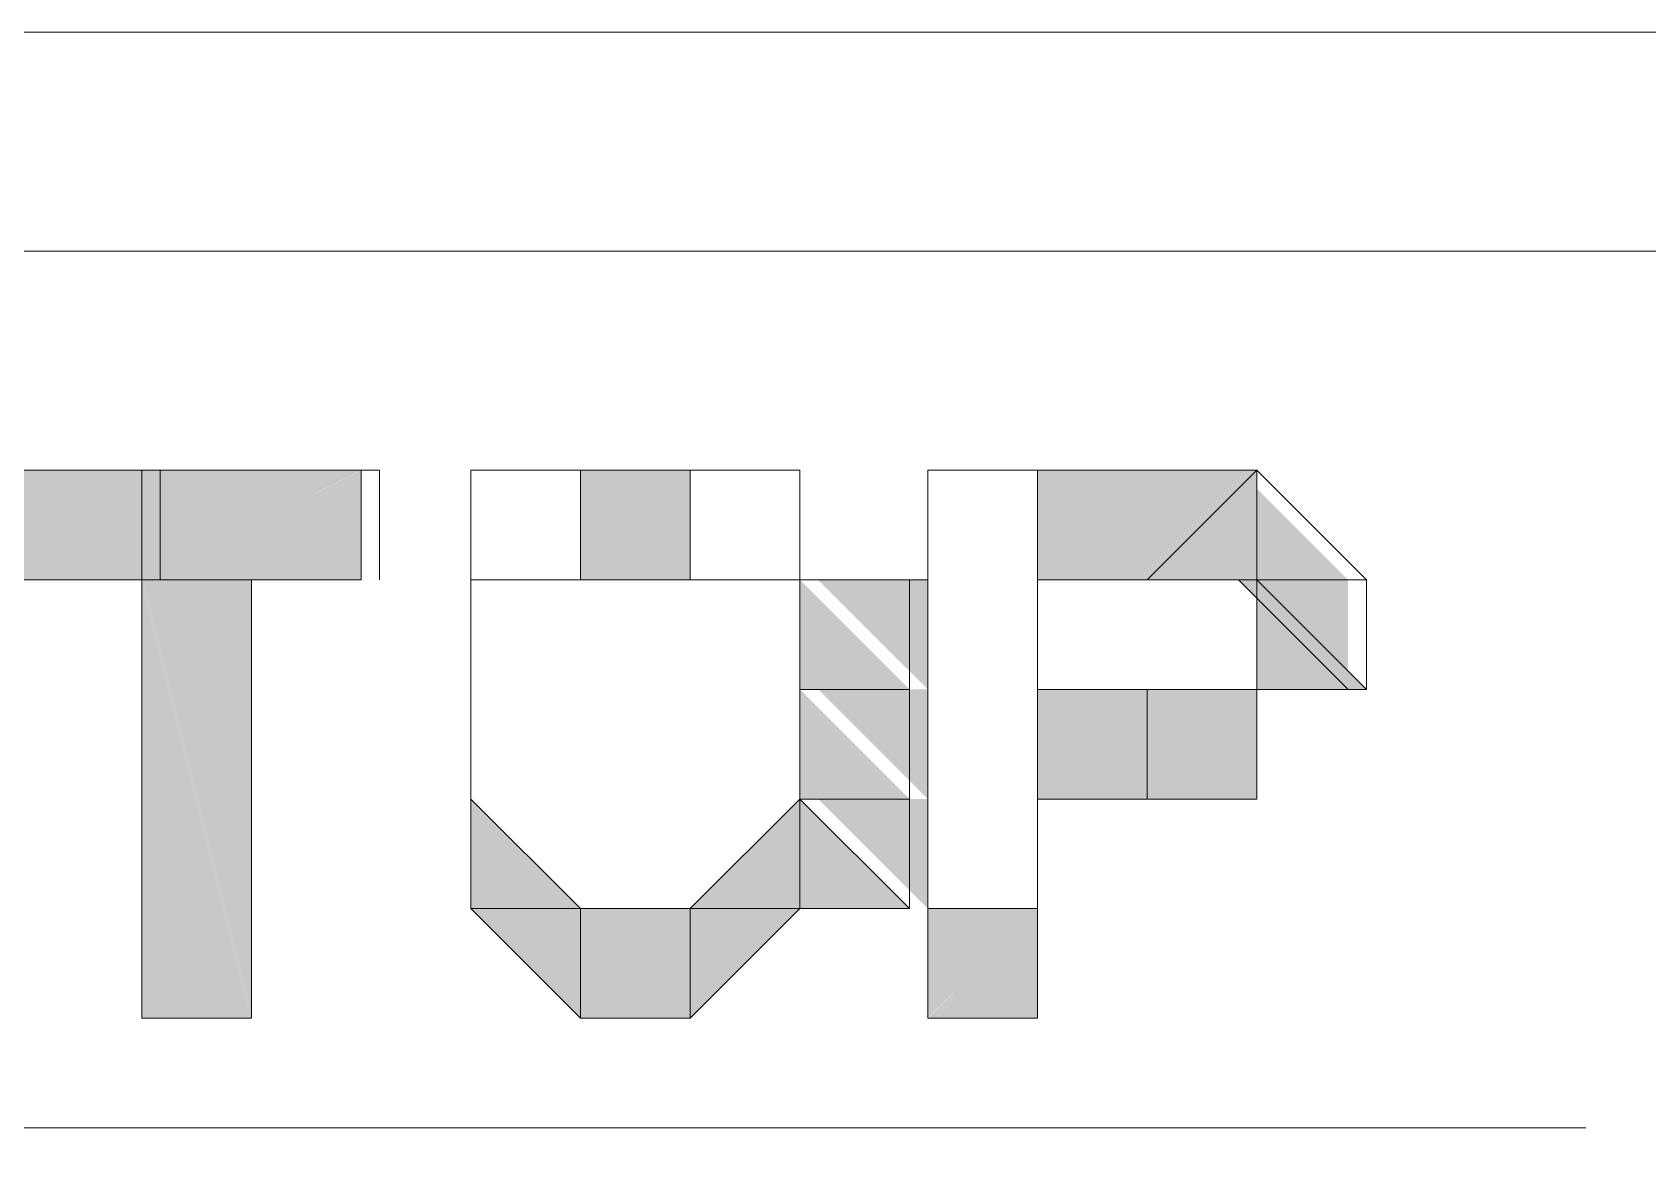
# Model space of a CAD drawing. Header units: millimetres. Extents: x 41 to 1635, y 11 to 1528.
# Drawn here: x 1478.49 to 1484.67, y 1287.91 to 1292.19 of the extents above; entities that cross this region are included whole.
import ezdxf

# ---------------------------------------------------------------- set-up
doc = ezdxf.new("R2010")
doc.units = ezdxf.units.MM
doc.header["$LTSCALE"] = 8
for name, color, linetype in [('1', 7, 'CONTINUOUS'), ('PDF2_Geometry', 7, 'CONTINUOUS'), ('PDF2_Solid Fills', 7, 'CONTINUOUS')]:
    doc.layers.add(name, color=color, linetype=linetype)

# ---------------------------------------------------------------- blocks, each defined once
blk = doc.blocks.new('Sinee')
at = {"layer": 'PDF2_Geometry', "lineweight": 5}
for points in [[(242.4409, -242.8709), (241.1828, -244.1289), (229.0225, -244.1289), (227.7644, -242.8709), (227.7644, -237), (229.0225, -235.7427), (241.1828, -235.7427), (242.4409, -237)], [(228.1138, -236.58), (241.9523, -236.58)], [(228.5332, -236.58), (241.9516, -236.58), (241.5323, -236.58)], [(234.0545, -237.4186), (233.2158, -237.4186), (233.2158, -237.8379), (234.0545, -237.8379)], [(234.8933, -237.4186), (233.2159, -237.4186)], [(234.8933, -237.4186), (233.2159, -237.4186)], [(234.8233, -237.4186), (233.9846, -237.4186), (233.9846, -237.8379), (234.8233, -237.8379)], [(234.8933, -237.8381), (234.8933, -237.4188)], [(234.8933, -237.8381), (234.8933, -237.4188)], [(235.2427, -237.4186), (235.2427, -237.8379)], [(235.2427, -237.4186), (235.2427, -237.8379)], [(235.6621, -237.4186), (235.2428, -237.4186)], [(235.6621, -237.4186), (235.2428, -237.4186)], [(235.6621, -237.4186), (235.6621, -237.4186)], [(235.6621, -237.4186), (235.6621, -237.4186)], [(236.0813, -237.4186), (235.6621, -237.4186), (235.6621, -237.8379), (236.0813, -237.8379)], [(235.6621, -237.8381), (235.6621, -237.4188)], [(235.6621, -237.8381), (235.6621, -237.4188), (235.6621, -237.8381)], [(236.0814, -237.4186), (235.6622, -237.4186)], [(236.0814, -237.4186), (235.6622, -237.4186)], [(236.0814, -237.4186), (236.0814, -237.8379)], [(236.0814, -237.4186), (236.0814, -237.4186)], [(236.0814, -237.4186), (236.0814, -237.4186)], [(236.5008, -237.4186), (236.0815, -237.4186)], [(236.5008, -237.4186), (236.0815, -237.4186)], [(236.5008, -237.8381), (236.5008, -237.4188)], [(236.5008, -237.8381), (236.5008, -237.4188)], [(236.9899, -237.4186), (236.9899, -239.5154)], [(236.9899, -237.4186), (236.9899, -239.5154)], [(237.8287, -237.4186), (236.99, -237.4186)], [(237.8287, -237.4186), (236.99, -237.4186)], [(238.2481, -237.4186), (237.4092, -237.4186), (237.4092, -237.8379), (238.2481, -237.8379)], [(238.248, -237.4186), (237.8287, -237.4186)], [(238.248, -237.4186), (237.8287, -237.4186)], [(238.248, -237.4186), (237.8287, -237.8379), (238.248, -237.4186)], [(238.248, -237.4186), (237.8287, -237.8379), (238.248, -237.8379)], [(238.248, -237.4186), (238.248, -237.4186)], [(238.248, -237.8381), (238.248, -237.4188)], [(238.248, -237.8381), (238.6673, -237.8381), (238.248, -237.4188)], [(233.9846, -239.5154), (234.4039, -239.5154), (234.4039, -237.8379), (233.9846, -237.8379)], [(233.9846, -237.8381), (233.9846, -239.5155)], [(233.9846, -237.8381), (233.9846, -239.5155)], [(235.2427, -237.8381), (235.662, -237.8381)], [(235.2427, -237.8381), (235.2427, -237.8381)], [(235.2427, -237.8381), (235.662, -237.8381)], [(235.2427, -237.8381), (235.2427, -237.8381)], [(235.2427, -237.8381), (235.2427, -237.8381)], [(235.2427, -238.2574), (235.2427, -237.8381)], [(235.2427, -238.2574), (235.2427, -237.8381)], [(235.2427, -237.8381), (235.2427, -238.2574)], [(235.2427, -237.8381), (235.2427, -238.2574)], [(235.6621, -237.8381), (235.6621, -237.8381)], [(236.0814, -237.8381), (236.0814, -237.8381)], [(236.0814, -237.8381), (236.5007, -237.8381)], [(236.0814, -237.8381), (236.5007, -237.8381)], [(236.0814, -237.8381), (236.5007, -237.8381)], [(236.5008, -237.8381), (236.0815, -237.8381), (236.5008, -237.8381)], [(236.5008, -238.2574), (236.9201, -238.2574), (236.9201, -237.838), (236.5008, -237.838)], [(236.5008, -237.8381), (236.9201, -237.8381), (236.5008, -237.8381)], [(236.5008, -237.8381), (236.5008, -238.2574)], [(236.5008, -237.8381), (236.5008, -238.2574)], [(236.9899, -237.8381), (236.5707, -237.8381)], [(237.4095, -238.2574), (237.4095, -237.8381)], [(237.4095, -238.2574), (237.4095, -237.8381)], [(238.5975, -237.8381), (238.1782, -237.8381), (238.5975, -237.8381)], [(238.5975, -238.2574), (238.1782, -237.8381), (238.5975, -238.2574)], [(238.248, -237.8381), (238.248, -237.8381)], [(238.248, -237.8381), (238.248, -237.8381)], [(238.248, -237.8381), (238.6673, -237.8381), (238.248, -237.8381)], [(238.248, -237.8381), (238.248, -237.8381)], [(238.248, -237.8381), (238.248, -237.8381)], [(238.248, -237.8381), (238.6673, -237.8381), (238.248, -237.8381)], [(238.248, -237.8381), (238.248, -237.8381)], [(238.248, -237.8381), (238.248, -237.8381)], [(238.248, -237.8381), (238.248, -238.2574)], [(238.248, -237.8381), (238.248, -238.2574)], [(238.248, -238.2574), (238.6673, -238.2574), (238.248, -237.8381)], [(238.2481, -238.2574), (238.6673, -238.2574), (238.6673, -237.838), (238.2481, -237.838)], [(235.2427, -238.2574), (235.2427, -238.6767)], [(235.2427, -238.2574), (235.2427, -238.6767)], [(235.2427, -238.6767), (235.2427, -238.2575)], [(235.2427, -238.6767), (235.2427, -238.2575)], [(236.5008, -238.2574), (236.5008, -238.6767)], [(236.5008, -238.2574), (236.5008, -238.6767)], [(236.5008, -238.6767), (236.9201, -238.6767), (236.9201, -238.2574), (236.5008, -238.2574)], [(238.248, -238.2574), (237.4093, -238.2574)], [(238.248, -238.2574), (237.4093, -238.2574)], [(237.8287, -238.2574), (237.4095, -238.2574), (237.4095, -238.6767), (237.8287, -238.6767)], [(238.2479, -238.2574), (237.8284, -238.2574), (237.8284, -238.6767), (238.2479, -238.6767)], [(238.248, -238.2574), (237.8287, -238.2574)], [(238.248, -238.2574), (238.248, -238.2574)], [(238.248, -238.2574), (238.248, -238.6767), (238.248, -238.2574)], [(238.248, -238.2574), (238.248, -238.2574)], [(238.248, -238.2574), (238.248, -238.2574)], [(238.248, -238.2574), (238.248, -238.2574)], [(238.248, -238.2574), (238.6673, -238.2574)], [(238.248, -238.6767), (238.248, -238.2575)], [(235.2427, -238.6767), (235.2427, -239.096)], [(235.2427, -238.6767), (235.2427, -239.096)], [(235.2427, -238.6767), (235.2427, -239.096)], [(235.2427, -238.6767), (235.2427, -238.6767)], [(235.2427, -238.6767), (235.2427, -238.6767)], [(235.2427, -239.096), (235.662, -239.096), (235.2427, -238.6768)], [(236.5008, -239.096), (236.5008, -238.6768), (236.0815, -239.096)], [(236.5008, -238.6767), (236.5008, -238.6767)], [(236.5008, -238.6767), (236.5008, -238.6767)], [(236.5008, -239.096), (236.9201, -239.096), (236.9201, -238.6768), (236.5008, -238.6768)], [(236.5008, -239.096), (236.5008, -238.6768), (236.5008, -239.096)], [(236.5008, -239.096), (236.5008, -238.6768)], [(236.5008, -239.096), (236.9201, -239.096), (236.5008, -238.6768)], [(237.4095, -239.5154), (237.4095, -238.6767)], [(237.4095, -239.5154), (237.4095, -238.6767)], [(233.9846, -239.096), (233.9846, -239.5153), (233.9846, -239.096)], [(233.9846, -239.5154), (233.9846, -239.0961), (233.9846, -239.5154)], [(235.2427, -239.096), (235.662, -239.096)], [(235.2427, -239.096), (235.662, -239.5153), (235.662, -239.096)], [(235.2427, -239.096), (235.2427, -239.096)], [(235.2427, -239.096), (235.2427, -239.096)], [(235.2427, -239.096), (235.2427, -239.096)], [(235.2427, -239.096), (235.662, -239.096), (235.2427, -239.096)], [(235.6621, -239.096), (235.2428, -239.096)], [(235.6621, -239.096), (235.2428, -239.096), (235.6621, -239.096)], [(236.0813, -239.096), (235.6621, -239.096), (235.6621, -239.5153), (236.0813, -239.5153)], [(235.6621, -239.096), (235.6621, -239.096)], [(235.6621, -239.096), (235.6621, -239.096)], [(235.6621, -239.096), (235.6621, -239.5153), (235.6621, -239.096)], [(235.6621, -239.5154), (235.6621, -239.0961), (235.6621, -239.5154)], [(236.0814, -239.096), (235.6622, -239.096)], [(236.0814, -239.096), (235.6622, -239.096)], [(236.0814, -239.096), (236.0814, -239.5153), (236.0814, -239.096)], [(236.0814, -239.096), (236.0814, -239.096)], [(236.0814, -239.096), (236.0814, -239.096)], [(236.0814, -239.096), (236.0814, -239.5153), (236.5007, -239.096)], [(236.0814, -239.5154), (236.0814, -239.0961), (236.0814, -239.5154)], [(236.0814, -239.5154), (236.5007, -239.0961)], [(236.5008, -239.096), (236.0815, -239.096)], [(236.5008, -239.096), (236.0815, -239.096)], [(236.5008, -239.096), (236.5008, -239.096)], [(236.5008, -239.096), (236.5008, -239.096)], [(237.4092, -239.096), (236.9899, -239.096), (236.9899, -239.5153), (237.4092, -239.5153)], [(230.6998, -239.9347), (233.6352, -239.9347)], [(230.6998, -239.9347), (239.5054, -239.9347)], [(230.6998, -239.9347), (239.5054, -239.9347)], [(230.6998, -239.9347), (239.5054, -239.9347)], [(230.6998, -239.9347), (239.5054, -239.9347)], [(230.6998, -239.9347), (239.5054, -239.9347)], [(230.6998, -239.9347), (239.5054, -239.9347)], [(230.6998, -239.9347), (233.6352, -239.9347)], [(230.6998, -239.9347), (239.5054, -239.9347)], [(230.6998, -239.9347), (239.5054, -239.9347)], [(230.6998, -239.9347), (239.5054, -239.9347)], [(230.6998, -239.9347), (239.5054, -239.9347)], [(230.6998, -239.9347), (239.5054, -239.9347)], [(230.6998, -239.9347), (239.5054, -239.9347)], [(232.3072, -239.9347), (235.6619, -239.9347)], [(232.3072, -239.9347), (235.6619, -239.9347)], [(233.5654, -239.9347), (237.7589, -239.9347)], [(233.5654, -239.9347), (237.7589, -239.9347)], [(235.6621, -239.9347), (238.5975, -239.9347)], [(235.6621, -239.9347), (238.5975, -239.9347)], [(237.8287, -239.9347), (239.506, -239.9347)], [(237.8287, -239.9347), (239.506, -239.9347)], [(238.5975, -239.9347), (239.4362, -239.9347)], [(238.5975, -239.9347), (239.4362, -239.9347)]]:
    blk.add_lwpolyline(points, close=True, dxfattribs=at)
for points in [[(228.1138, -236.58), (241.9523, -236.58), (228.1138, -236.58)], [(234.8933, -237.4186), (233.2159, -237.4186), (234.8933, -237.4186)], [(234.8933, -237.8381), (234.8933, -237.4188), (234.8933, -237.8381)], [(235.2427, -237.4186), (235.2427, -237.8379), (235.2427, -237.4186)], [(235.6621, -237.4186), (235.2428, -237.4186), (235.6621, -237.4186)], [(235.6621, -237.4186), (235.6621, -237.4186)], [(235.6621, -237.8381), (235.6621, -237.4188), (235.6621, -237.8381)], [(236.0814, -237.4186), (235.6622, -237.4186), (236.0814, -237.4186)], [(236.0814, -237.4186), (236.0814, -237.8379), (236.0814, -237.4186)], [(236.0814, -237.4186), (236.0814, -237.4186)], [(236.5008, -237.4186), (236.0815, -237.4186), (236.5008, -237.4186)], [(236.5008, -237.8381), (236.5008, -237.4188), (236.5008, -237.8381)], [(236.9899, -237.4186), (236.9899, -239.5154), (236.9899, -237.4186)], [(237.8287, -237.4186), (236.99, -237.4186), (237.8287, -237.4186)], [(238.248, -237.4186), (237.8287, -237.4186), (238.248, -237.4186)], [(238.248, -237.8381), (238.248, -237.4188), (238.248, -237.8381)], [(233.9846, -237.8381), (233.9846, -239.5155), (233.9846, -237.8381)], [(235.2427, -237.8381), (235.662, -237.8381), (235.2427, -237.8381)], [(235.2427, -237.8381), (235.662, -237.8381), (235.2427, -237.8381)], [(235.2427, -237.8381), (235.2427, -237.8381)], [(235.2427, -238.2574), (235.2427, -237.8381), (235.2427, -238.2574)], [(235.2427, -237.8381), (235.2427, -238.2574), (235.2427, -237.8381)], [(236.0814, -237.8381), (236.5007, -237.8381), (236.0814, -237.8381)], [(236.5008, -237.8381), (236.0815, -237.8381), (236.5008, -237.8381)], [(236.5008, -237.8381), (236.9201, -237.8381), (236.5008, -237.8381)], [(236.5008, -237.8381), (236.5008, -238.2574), (236.5008, -237.8381)], [(237.4095, -238.2574), (237.4095, -237.8381), (237.4095, -238.2574)], [(238.248, -237.8381), (238.248, -237.8381)], [(238.248, -237.8381), (238.248, -237.8381)], [(238.248, -237.8381), (238.6673, -237.8381), (238.248, -237.8381)], [(238.248, -237.8381), (238.248, -237.8381)], [(238.248, -237.8381), (238.248, -238.2574), (238.248, -237.8381)], [(235.2427, -238.2574), (235.2427, -238.6767), (235.2427, -238.2574)], [(235.2427, -238.6767), (235.2427, -238.2575), (235.2427, -238.6767)], [(236.5008, -238.2574), (236.5008, -238.6767), (236.5008, -238.2574)], [(238.248, -238.2574), (237.4093, -238.2574), (238.248, -238.2574)], [(238.248, -238.2574), (237.8287, -238.2574), (238.248, -238.2574)], [(238.248, -238.2574), (238.248, -238.6767), (238.248, -238.2574)], [(238.248, -238.2574), (238.248, -238.2574)], [(238.248, -238.2574), (238.6673, -238.2574), (238.248, -238.2574)], [(235.2427, -238.6767), (235.2427, -239.096), (235.2427, -238.6767)], [(235.2427, -238.6767), (235.2427, -239.096), (235.2427, -238.6767)], [(235.2427, -238.6767), (235.2427, -238.6767)], [(236.5008, -238.6767), (236.5008, -238.6767)], [(237.4095, -239.5154), (237.4095, -238.6767), (237.4095, -239.5154)], [(233.9846, -239.096), (233.9846, -239.5153), (233.9846, -239.096)], [(235.2427, -239.096), (235.2427, -239.096)], [(235.6621, -239.096), (235.2428, -239.096), (235.6621, -239.096)], [(235.6621, -239.096), (235.6621, -239.096)], [(235.6621, -239.096), (235.6621, -239.5153), (235.6621, -239.096)], [(236.0814, -239.096), (235.6622, -239.096), (236.0814, -239.096)], [(236.0814, -239.096), (236.0814, -239.5153), (236.0814, -239.096)], [(236.0814, -239.096), (236.0814, -239.096)], [(236.5008, -239.096), (236.0815, -239.096), (236.5008, -239.096)], [(236.5008, -239.096), (236.5008, -239.096)], [(230.6998, -239.9347), (233.6352, -239.9347), (230.6998, -239.9347)], [(230.6998, -239.9347), (239.5054, -239.9347), (230.6998, -239.9347)], [(230.6998, -239.9347), (239.5054, -239.9347), (230.6998, -239.9347)], [(230.6998, -239.9347), (239.5054, -239.9347), (230.6998, -239.9347)], [(230.6998, -239.9347), (239.5054, -239.9347), (230.6998, -239.9347)], [(230.6998, -239.9347), (239.5054, -239.9347), (230.6998, -239.9347)], [(230.6998, -239.9347), (239.5054, -239.9347), (230.6998, -239.9347)], [(230.6998, -239.9347), (233.6352, -239.9347), (230.6998, -239.9347)], [(230.6998, -239.9347), (239.5054, -239.9347), (230.6998, -239.9347)], [(230.6998, -239.9347), (239.5054, -239.9347), (230.6998, -239.9347)], [(230.6998, -239.9347), (239.5054, -239.9347), (230.6998, -239.9347)], [(230.6998, -239.9347), (239.5054, -239.9347), (230.6998, -239.9347)], [(230.6998, -239.9347), (239.5054, -239.9347), (230.6998, -239.9347)], [(230.6998, -239.9347), (239.5054, -239.9347), (230.6998, -239.9347)], [(232.3072, -239.9347), (235.6619, -239.9347), (232.3072, -239.9347)], [(232.3072, -239.9347), (235.6619, -239.9347), (232.3072, -239.9347)], [(233.5654, -239.9347), (237.7589, -239.9347), (233.5654, -239.9347)], [(233.5654, -239.9347), (237.7589, -239.9347), (233.5654, -239.9347)], [(235.6621, -239.9347), (238.5975, -239.9347), (235.6621, -239.9347)], [(235.6621, -239.9347), (238.5975, -239.9347), (235.6621, -239.9347)], [(237.8287, -239.9347), (239.506, -239.9347), (237.8287, -239.9347)], [(237.8287, -239.9347), (239.506, -239.9347), (237.8287, -239.9347)], [(238.5975, -239.9347), (239.4362, -239.9347), (238.5975, -239.9347)], [(238.5975, -239.9347), (239.4362, -239.9347), (238.5975, -239.9347)]]:
    blk.add_lwpolyline(points, dxfattribs=at)
at = {"layer": 'PDF2_Solid Fills', "lineweight": 5, "transparency": 33554559}
for points in [[(233.5654, -237.4186), (233.1461, -237.4186), (233.5654, -237.8379)], [(233.2158, -237.4186), (233.2158, -237.8379), (234.0545, -237.4186)], [(233.2158, -237.4186), (233.6351, -237.8379), (233.2158, -237.8379)], [(233.2158, -237.8381), (234.0545, -237.4188), (234.0545, -237.8381)], [(233.9846, -237.4186), (233.9846, -237.8379), (234.8233, -237.4186)], [(233.9846, -237.8381), (234.8233, -237.4188), (234.8233, -237.8381)], [(235.6621, -237.4186), (235.6621, -237.8379), (236.0813, -237.4186)], [(235.6621, -237.8381), (236.0813, -237.4188), (236.0813, -237.8381)], [(237.4095, -237.4186), (237.4095, -237.8379), (238.2481, -237.4186)], [(237.4095, -237.8381), (238.2481, -237.4188), (238.2481, -237.8381)], [(237.8287, -237.8381), (238.2479, -237.4188), (238.2479, -237.8381)], [(238.5975, -237.8381), (238.1782, -237.8381), (238.1782, -237.4188)], [(233.9846, -239.5154), (234.4039, -239.5154), (233.9846, -237.838)], [(234.4041, -239.5154), (233.9849, -237.838), (234.4041, -237.838)], [(236.5008, -238.2574), (236.9201, -238.2574), (236.5008, -237.8381)], [(236.9899, -238.2574), (236.5707, -237.8381), (236.9899, -237.8381)], [(238.5975, -238.2574), (238.1782, -237.8381), (238.5975, -237.8381)], [(238.248, -238.2574), (238.6673, -238.2574), (238.248, -237.8381)], [(238.248, -238.2574), (238.6673, -238.2574), (238.248, -237.8381)], [(236.5008, -238.6767), (236.9201, -238.6767), (236.5008, -238.2575)], [(236.9899, -238.6767), (236.5707, -238.2575), (236.9899, -238.2575)], [(237.4095, -238.2574), (237.4095, -238.6767), (237.8287, -238.2574)], [(237.4095, -238.6767), (237.8287, -238.2575), (237.8287, -238.6767)], [(237.8287, -238.2574), (237.8287, -238.6767), (238.2479, -238.2574)], [(237.8287, -238.6767), (238.2479, -238.2575), (238.2479, -238.6767)], [(235.6621, -239.096), (235.2428, -239.096), (235.2428, -238.6768)], [(236.5008, -238.6767), (236.5008, -239.096), (236.0815, -239.096)], [(236.5008, -239.096), (236.9201, -239.096), (236.5008, -238.6768)], [(236.5008, -239.096), (236.5008, -238.6768), (236.9201, -239.096)], [(236.9899, -239.096), (236.5707, -238.6768), (236.9899, -238.6768)], [(235.2427, -239.096), (235.662, -239.096), (235.662, -239.5153)], [(235.6621, -239.096), (235.6621, -239.5153), (236.0813, -239.096)], [(235.6621, -239.5154), (236.0813, -239.0961), (236.0813, -239.5154)], [(236.0814, -239.096), (236.0814, -239.5153), (236.5007, -239.096)], [(236.9899, -239.096), (236.9899, -239.5153), (237.4092, -239.096)], [(236.9899, -239.5154), (237.4092, -239.0961), (237.4092, -239.5154)]]:
    blk.add_solid(points, dxfattribs=at)

msp = doc.modelspace()

# ---------------------------------------------------------------- block references
at = {"layer": '1'}
msp.add_blockref('Sinee', (1244.9239, 1527.9332), dxfattribs=at)

doc.saveas('drawing.dxf')
